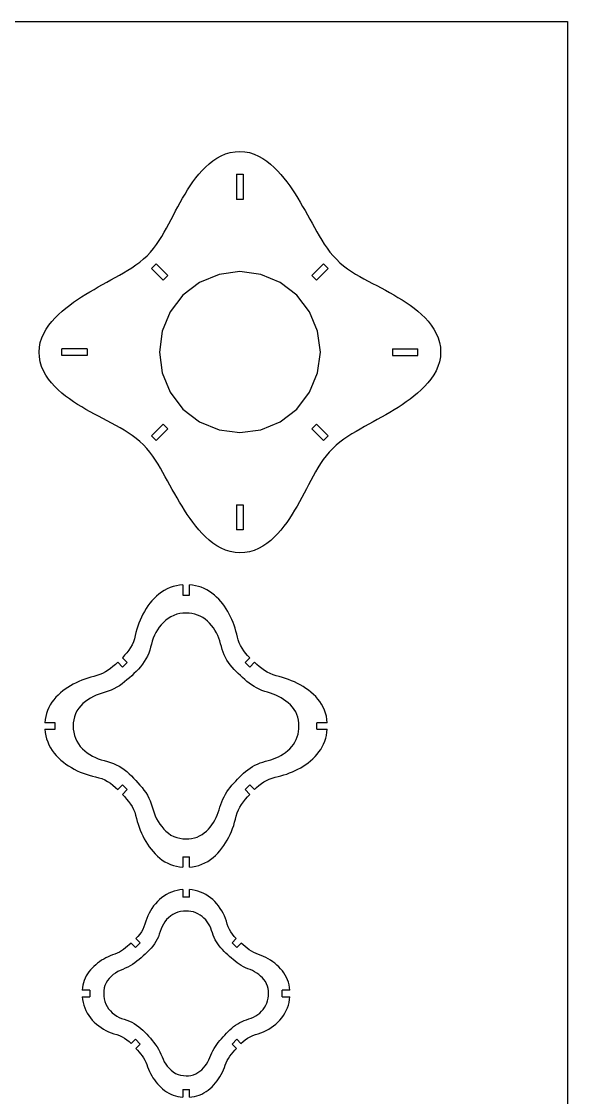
# Model space of a CAD drawing. Extents: x -203 to 90, y -279 to 286.
# Drawn here: x -56.8 to 89.8, y -2.6 to 286.4 of the extents above; entities that cross this region are included whole.
import ezdxf

# ---------------------------------------------------------------- set-up
doc = ezdxf.new("R2010")
doc.units = 0
doc.header["$MEASUREMENT"] = 0
doc.layers.get('0').update_dxf_attribs({"linetype": 'CONTINUOUS'})

msp = doc.modelspace()

# ---------------------------------------------------------------- linework, layer by layer
for p, q in [((-203.35, 286.41), (89.8, 286.41)), ((89.8, 286.41), (89.8, -279.44)), ((-0.74, 251.23), (0.55, 251.45)), ((0.55, 251.45), (1.85, 251.52)), ((1.85, 251.52), (3.14, 251.44)), ((3.14, 251.44), (4.42, 251.2)), ((-6.43, 248.2), (-5.41, 249.01)), ((-5.41, 249.01), (-4.33, 249.73)), ((-4.33, 249.73), (-3.18, 250.35)), ((-3.18, 250.35), (-1.98, 250.86)), ((-1.98, 250.86), (-0.74, 251.23)), ((4.42, 251.2), (5.66, 250.81)), ((5.66, 250.81), (6.85, 250.29)), ((6.85, 250.29), (7.99, 249.65)), ((7.99, 249.65), (9.06, 248.92)), ((9.06, 248.92), (10.08, 248.11)), ((-9.15, 245.41), (-8.29, 246.39)), ((-8.29, 246.39), (-7.39, 247.32)), ((-7.39, 247.32), (-6.43, 248.2)), ((10.08, 248.11), (11.05, 247.24)), ((11.05, 247.24), (11.96, 246.32)), ((11.96, 246.32), (12.84, 245.35)), ((-11.48, 242.28), (-10.74, 243.35)), ((-10.74, 243.35), (-9.96, 244.4)), ((-9.96, 244.4), (-9.15, 245.41)), ((0.95, 245.39), (0.95, 238.59)), ((0.95, 245.39), (2.74, 245.39)), ((2.74, 245.39), (2.74, 238.59)), ((12.84, 245.35), (13.67, 244.35)), ((13.67, 244.35), (14.46, 243.32)), ((14.46, 243.32), (15.23, 242.27)), ((-13.52, 238.95), (-12.86, 240.08)), ((-12.86, 240.08), (-12.18, 241.19)), ((-12.18, 241.19), (-11.48, 242.28)), ((15.23, 242.27), (15.97, 241.19)), ((15.97, 241.19), (16.68, 240.11)), ((16.68, 240.11), (17.37, 239)), ((-14.79, 236.68), (-14.16, 237.82)), ((-14.16, 237.82), (-13.52, 238.95)), ((2.74, 238.59), (0.95, 238.59)), ((17.37, 239), (18.04, 237.89)), ((18.04, 237.89), (18.7, 236.77)), ((-16.61, 233.23), (-16.01, 234.38)), ((-16.01, 234.38), (-15.4, 235.53)), ((-15.4, 235.53), (-14.79, 236.68)), ((18.7, 236.77), (19.34, 235.64)), ((19.34, 235.64), (19.98, 234.5)), ((19.98, 234.5), (20.61, 233.36)), ((-17.83, 230.93), (-17.22, 232.08)), ((-17.22, 232.08), (-16.61, 233.23)), ((20.61, 233.36), (21.23, 232.22)), ((21.23, 232.22), (21.86, 231.08)), ((-19.82, 227.57), (-19.12, 228.67)), ((-19.12, 228.67), (-18.47, 229.79)), ((-18.47, 229.79), (-17.83, 230.93)), ((21.86, 231.08), (22.5, 229.95)), ((22.5, 229.95), (23.15, 228.82)), ((23.15, 228.82), (23.82, 227.71)), ((-22.17, 224.46), (-21.33, 225.46)), ((-21.33, 225.46), (-20.55, 226.5)), ((-20.55, 226.5), (-19.82, 227.57)), ((23.82, 227.71), (24.52, 226.61)), ((24.52, 226.61), (25.25, 225.53)), ((25.25, 225.53), (26.03, 224.49)), ((-25.03, 221.81), (-24.02, 222.64)), ((-24.02, 222.64), (-23.07, 223.52)), ((-23.07, 223.52), (-22.17, 224.46)), ((26.03, 224.49), (26.86, 223.49)), ((26.86, 223.49), (27.75, 222.54)), ((27.75, 222.54), (28.69, 221.64)), ((-28.24, 219.6), (-27.14, 220.3)), ((-27.14, 220.3), (-26.07, 221.03)), ((-26.07, 221.03), (-25.03, 221.81)), ((-20.63, 221.35), (-21.89, 220.1)), ((-21.89, 220.1), (-18.77, 216.97)), ((-17.51, 218.23), (-20.63, 221.35)), ((21.2, 218.23), (24.32, 221.35)), ((25.58, 220.1), (22.46, 216.97)), ((24.32, 221.35), (25.58, 220.1)), ((28.69, 221.64), (29.68, 220.8)), ((29.68, 220.8), (30.72, 220.02)), ((30.72, 220.02), (31.8, 219.28)), ((-33.9, 216.38), (-32.76, 217.01)), ((-32.76, 217.01), (-31.62, 217.64)), ((-31.62, 217.64), (-30.48, 218.27)), ((-30.48, 218.27), (-29.36, 218.93)), ((-29.36, 218.93), (-28.24, 219.6)), ((-18.77, 216.97), (-17.51, 218.23)), ((-3.75, 218.49), (-8.96, 216.33)), ((1.85, 219.23), (-3.75, 218.49)), ((7.44, 218.49), (1.85, 219.23)), ((12.65, 216.33), (7.44, 218.49)), ((22.46, 216.97), (21.2, 218.23)), ((31.8, 219.28), (32.9, 218.59)), ((32.9, 218.59), (34.02, 217.93)), ((34.02, 217.93), (35.16, 217.3)), ((35.16, 217.3), (36.3, 216.68)), ((-38.42, 213.82), (-37.3, 214.47)), ((-37.3, 214.47), (-36.17, 215.12)), ((-36.17, 215.12), (-35.04, 215.75)), ((-35.04, 215.75), (-33.9, 216.38)), ((-8.96, 216.33), (-13.43, 212.9)), ((17.12, 212.9), (12.65, 216.33)), ((36.3, 216.68), (37.45, 216.08)), ((37.45, 216.08), (38.61, 215.47)), ((38.61, 215.47), (39.76, 214.87)), ((39.76, 214.87), (40.9, 214.25)), ((40.9, 214.25), (42.05, 213.63)), ((-43.85, 210.24), (-42.8, 211)), ((-42.8, 211), (-41.73, 211.74)), ((-41.73, 211.74), (-40.64, 212.45)), ((-40.64, 212.45), (-39.54, 213.14)), ((-39.54, 213.14), (-38.42, 213.82)), ((-13.43, 212.9), (-16.87, 208.42)), ((20.56, 208.42), (17.12, 212.9)), ((42.05, 213.63), (43.18, 212.99)), ((43.18, 212.99), (44.3, 212.33)), ((44.3, 212.33), (45.41, 211.65)), ((45.41, 211.65), (46.5, 210.94)), ((-46.85, 207.74), (-45.88, 208.61)), ((-45.88, 208.61), (-44.88, 209.44)), ((-44.88, 209.44), (-43.85, 210.24)), ((-16.87, 208.42), (-19.03, 203.21)), ((22.72, 203.21), (20.56, 208.42)), ((46.5, 210.94), (47.57, 210.2)), ((47.57, 210.2), (48.62, 209.43)), ((48.62, 209.43), (49.64, 208.62)), ((49.64, 208.62), (50.62, 207.76)), ((-49.46, 204.84), (-48.65, 205.86)), ((-48.65, 205.86), (-47.77, 206.82)), ((-47.77, 206.82), (-46.85, 207.74)), ((50.62, 207.76), (51.55, 206.85)), ((51.55, 206.85), (52.43, 205.89)), ((52.43, 205.89), (53.23, 204.87)), ((-51.35, 201.44), (-50.82, 202.63)), ((-50.82, 202.63), (-50.19, 203.76)), ((-50.19, 203.76), (-49.46, 204.84)), ((-19.03, 203.21), (-19.76, 197.62)), ((23.45, 197.62), (22.72, 203.21)), ((53.23, 204.87), (53.96, 203.79)), ((53.96, 203.79), (54.58, 202.65)), ((54.58, 202.65), (55.08, 201.45)), ((-51.98, 198.92), (-51.74, 200.2)), ((-51.74, 200.2), (-51.35, 201.44)), ((55.08, 201.45), (55.45, 200.2)), ((55.45, 200.2), (55.67, 198.92)), ((-52.06, 197.62), (-51.98, 198.92)), ((-51.98, 196.32), (-52.06, 197.62)), ((-39.13, 198.51), (-45.93, 198.51)), ((-45.93, 196.73), (-45.93, 198.51)), ((-39.13, 196.73), (-45.93, 196.73)), ((-39.13, 198.51), (-39.13, 196.73)), ((-19.76, 197.62), (-19.03, 192.03)), ((22.72, 192.03), (23.45, 197.62)), ((42.82, 198.51), (49.62, 198.51)), ((42.82, 198.51), (42.82, 196.73)), ((42.82, 196.73), (49.62, 196.73)), ((49.62, 196.73), (49.62, 198.51)), ((55.67, 198.92), (55.75, 197.62)), ((55.75, 197.62), (55.67, 196.32)), ((-51.76, 195.04), (-51.98, 196.32)), ((-51.39, 193.79), (-51.76, 195.04)), ((-50.89, 192.59), (-51.39, 193.79)), ((55.04, 193.8), (54.52, 192.61)), ((55.43, 195.04), (55.04, 193.8)), ((55.67, 196.32), (55.43, 195.04)), ((-50.27, 191.45), (-50.89, 192.59)), ((-49.54, 190.37), (-50.27, 191.45)), ((-19.03, 192.03), (-16.87, 186.82)), ((20.56, 186.82), (22.72, 192.03)), ((53.88, 191.48), (53.15, 190.4)), ((54.52, 192.61), (53.88, 191.48)), ((-48.74, 189.35), (-49.54, 190.37)), ((-47.86, 188.39), (-48.74, 189.35)), ((-46.93, 187.48), (-47.86, 188.39)), ((51.46, 188.42), (50.54, 187.5)), ((52.34, 189.38), (51.46, 188.42)), ((53.15, 190.4), (52.34, 189.38)), ((-45.95, 186.62), (-46.93, 187.48)), ((-44.93, 185.81), (-45.95, 186.62)), ((-43.88, 185.04), (-44.93, 185.81)), ((-42.81, 184.3), (-43.88, 185.04)), ((-16.87, 186.82), (-13.43, 182.34)), ((17.12, 182.34), (20.56, 186.82)), ((47.54, 185), (46.49, 184.24)), ((48.57, 185.8), (47.54, 185)), ((49.57, 186.63), (48.57, 185.8)), ((50.54, 187.5), (49.57, 186.63)), ((-41.72, 183.59), (-42.81, 184.3)), ((-40.61, 182.91), (-41.72, 183.59)), ((-39.49, 182.25), (-40.61, 182.91)), ((-38.36, 181.61), (-39.49, 182.25)), ((-13.43, 182.34), (-8.96, 178.91)), ((12.65, 178.91), (17.12, 182.34)), ((43.23, 182.1), (42.11, 181.43)), ((44.33, 182.79), (43.23, 182.1)), ((45.42, 183.5), (44.33, 182.79)), ((46.49, 184.24), (45.42, 183.5)), ((-37.21, 180.99), (-38.36, 181.61)), ((-36.07, 180.38), (-37.21, 180.99)), ((-34.92, 179.77), (-36.07, 180.38)), ((-33.76, 179.17), (-34.92, 179.77)), ((-32.61, 178.56), (-33.76, 179.17)), ((38.73, 179.49), (37.59, 178.86)), ((39.86, 180.12), (38.73, 179.49)), ((40.99, 180.77), (39.86, 180.12)), ((42.11, 181.43), (40.99, 180.77)), ((-31.47, 177.94), (-32.61, 178.56)), ((-30.33, 177.31), (-31.47, 177.94)), ((-29.21, 176.65), (-30.33, 177.31)), ((-28.11, 175.96), (-29.21, 176.65)), ((-21.89, 175.15), (-18.77, 178.27)), ((-17.51, 177.01), (-20.63, 173.89)), ((-18.77, 178.27), (-17.51, 177.01)), ((-8.96, 178.91), (-3.75, 176.75)), ((-3.75, 176.75), (1.85, 176.01)), ((1.85, 176.01), (7.44, 176.75)), ((7.44, 176.75), (12.65, 178.91)), ((21.2, 177.01), (22.46, 178.27)), ((24.32, 173.89), (21.2, 177.01)), ((22.46, 178.27), (25.58, 175.15)), ((33.05, 176.32), (31.93, 175.64)), ((34.17, 176.97), (33.05, 176.32)), ((35.31, 177.6), (34.17, 176.97)), ((36.45, 178.23), (35.31, 177.6)), ((37.59, 178.86), (36.45, 178.23)), ((-27.03, 175.22), (-28.11, 175.96)), ((-25.99, 174.44), (-27.03, 175.22)), ((-25, 173.6), (-25.99, 174.44)), ((-24.06, 172.71), (-25, 173.6)), ((-20.63, 173.89), (-21.89, 175.15)), ((25.58, 175.15), (24.32, 173.89)), ((28.72, 173.43), (27.71, 172.61)), ((29.76, 174.21), (28.72, 173.43)), ((30.83, 174.95), (29.76, 174.21)), ((31.93, 175.64), (30.83, 174.95)), ((-23.17, 171.75), (-24.06, 172.71)), ((-22.34, 170.75), (-23.17, 171.75)), ((-21.56, 169.71), (-22.34, 170.75)), ((25.86, 170.78), (25.02, 169.78)), ((26.76, 171.72), (25.86, 170.78)), ((27.71, 172.61), (26.76, 171.72)), ((-20.83, 168.63), (-21.56, 169.71)), ((-20.13, 167.53), (-20.83, 168.63)), ((23.51, 167.67), (22.82, 166.57)), ((24.24, 168.74), (23.51, 167.67)), ((25.02, 169.78), (24.24, 168.74)), ((-19.46, 166.42), (-20.13, 167.53)), ((-18.81, 165.29), (-19.46, 166.42)), ((-18.17, 164.16), (-18.81, 165.29)), ((22.16, 165.45), (21.52, 164.31)), ((22.82, 166.57), (22.16, 165.45)), ((-17.54, 163.02), (-18.17, 164.16)), ((-16.92, 161.88), (-17.54, 163.02)), ((-16.29, 160.74), (-16.92, 161.88)), ((20.3, 162.01), (19.7, 160.86)), ((20.91, 163.16), (20.3, 162.01)), ((21.52, 164.31), (20.91, 163.16)), ((-15.65, 159.6), (-16.29, 160.74)), ((-15.01, 158.47), (-15.65, 159.6)), ((19.09, 159.71), (18.48, 158.56)), ((19.7, 160.86), (19.09, 159.71)), ((-14.35, 157.35), (-15.01, 158.47)), ((-13.68, 156.24), (-14.35, 157.35)), ((-12.99, 155.14), (-13.68, 156.24)), ((0.95, 156.65), (2.74, 156.65)), ((0.95, 156.65), (0.95, 149.85)), ((2.74, 156.65), (2.74, 149.85)), ((17.21, 156.29), (16.55, 155.16)), ((17.85, 157.42), (17.21, 156.29)), ((18.48, 158.56), (17.85, 157.42)), ((-12.27, 154.05), (-12.99, 155.14)), ((-11.54, 152.97), (-12.27, 154.05)), ((15.87, 154.06), (15.17, 152.96)), ((16.55, 155.16), (15.87, 154.06)), ((-10.77, 151.92), (-11.54, 152.97)), ((-9.98, 150.89), (-10.77, 151.92)), ((-9.15, 149.89), (-9.98, 150.89)), ((13.65, 150.85), (12.84, 149.83)), ((14.43, 151.89), (13.65, 150.85)), ((15.17, 152.96), (14.43, 151.89)), ((-8.27, 148.92), (-9.15, 149.89)), ((-7.36, 148), (-8.27, 148.92)), ((-6.39, 147.13), (-7.36, 148)), ((2.74, 149.85), (0.95, 149.85)), ((11.08, 147.92), (10.12, 147.04)), ((11.98, 148.85), (11.08, 147.92)), ((12.84, 149.83), (11.98, 148.85)), ((-5.37, 146.32), (-6.39, 147.13)), ((-4.3, 145.59), (-5.37, 146.32)), ((-3.16, 144.95), (-4.3, 145.59)), ((-1.97, 144.43), (-3.16, 144.95)), ((6.87, 144.89), (5.67, 144.38)), ((8.02, 145.51), (6.87, 144.89)), ((9.1, 146.23), (8.02, 145.51)), ((10.12, 147.04), (9.1, 146.23)), ((-0.73, 144.04), (-1.97, 144.43)), ((0.55, 143.8), (-0.73, 144.04)), ((1.85, 143.72), (0.55, 143.8)), ((3.14, 143.79), (1.85, 143.72)), ((4.43, 144.02), (3.14, 143.79)), ((5.67, 144.38), (4.43, 144.02)), ((-19.18, 133.15), (-19.88, 132.63)), ((-18.45, 133.62), (-19.18, 133.15)), ((-17.68, 134.03), (-18.45, 133.62)), ((-16.88, 134.37), (-17.68, 134.03)), ((-16.05, 134.66), (-16.88, 134.37)), ((-15.21, 134.87), (-16.05, 134.66)), ((-14.35, 135.02), (-15.21, 134.87)), ((-13.48, 135.1), (-14.35, 135.02)), ((-13.48, 135.1), (-13.48, 132.32)), ((-11.7, 132.32), (-11.7, 135.1)), ((-10.89, 135.02), (-11.7, 135.1)), ((-10.08, 134.89), (-10.89, 135.02)), ((-9.29, 134.7), (-10.08, 134.89)), ((-8.51, 134.45), (-9.29, 134.7)), ((-7.75, 134.14), (-8.51, 134.45)), ((-7.02, 133.77), (-7.75, 134.14)), ((-6.31, 133.35), (-7.02, 133.77)), ((-5.64, 132.89), (-6.31, 133.35)), ((-22.33, 130.16), (-22.85, 129.46)), ((-21.77, 130.83), (-22.33, 130.16)), ((-21.18, 131.47), (-21.77, 130.83)), ((-20.55, 132.07), (-21.18, 131.47)), ((-19.88, 132.63), (-20.55, 132.07)), ((-13.48, 132.32), (-11.7, 132.32)), ((-5, 132.38), (-5.64, 132.89)), ((-4.39, 131.84), (-5, 132.38)), ((-3.81, 131.26), (-4.39, 131.84)), ((-3.26, 130.65), (-3.81, 131.26)), ((-2.75, 130.02), (-3.26, 130.65)), ((-24.21, 127.23), (-24.59, 126.45)), ((-23.79, 127.99), (-24.21, 127.23)), ((-23.34, 128.74), (-23.79, 127.99)), ((-22.85, 129.46), (-23.34, 128.74)), ((-15.1, 127.2), (-15.9, 126.92)), ((-14.28, 127.39), (-15.1, 127.2)), ((-13.44, 127.5), (-14.28, 127.39)), ((-12.59, 127.52), (-13.44, 127.5)), ((-11.81, 127.5), (-12.59, 127.52)), ((-11.02, 127.41), (-11.81, 127.5)), ((-10.25, 127.25), (-11.02, 127.41)), ((-9.5, 127), (-10.25, 127.25)), ((-2.26, 129.35), (-2.75, 130.02)), ((-1.81, 128.67), (-2.26, 129.35)), ((-1.39, 127.97), (-1.81, 128.67)), ((-0.99, 127.25), (-1.39, 127.97)), ((-0.63, 126.52), (-0.99, 127.25)), ((-25.28, 124.85), (-25.57, 124.03)), ((-24.95, 125.66), (-25.28, 124.85)), ((-24.59, 126.45), (-24.95, 125.66)), ((-19.27, 124.42), (-19.8, 123.76)), ((-18.7, 125.04), (-19.27, 124.42)), ((-18.07, 125.61), (-18.7, 125.04)), ((-17.39, 126.12), (-18.07, 125.61)), ((-16.67, 126.56), (-17.39, 126.12)), ((-15.9, 126.92), (-16.67, 126.56)), ((-8.78, 126.69), (-9.5, 127)), ((-8.09, 126.31), (-8.78, 126.69)), ((-7.44, 125.86), (-8.09, 126.31)), ((-6.83, 125.36), (-7.44, 125.86)), ((-6.27, 124.81), (-6.83, 125.36)), ((-5.74, 124.22), (-6.27, 124.81)), ((-0.29, 125.78), (-0.63, 126.52)), ((0.02, 125.02), (-0.29, 125.78)), ((0.31, 124.25), (0.02, 125.02)), ((-26.27, 121.51), (-26.48, 120.66)), ((-26.06, 122.36), (-26.27, 121.51)), ((-25.83, 123.2), (-26.06, 122.36)), ((-25.57, 124.03), (-25.83, 123.2)), ((-21.07, 121.56), (-21.39, 120.78)), ((-20.69, 122.32), (-21.07, 121.56)), ((-20.27, 123.05), (-20.69, 122.32)), ((-19.8, 123.76), (-20.27, 123.05)), ((-5.27, 123.59), (-5.74, 124.22)), ((-4.84, 122.93), (-5.27, 123.59)), ((-4.45, 122.24), (-4.84, 122.93)), ((-4.11, 121.53), (-4.45, 122.24)), ((-3.8, 120.81), (-4.11, 121.53)), ((0.56, 123.48), (0.31, 124.25)), ((0.79, 122.69), (0.56, 123.48)), ((0.99, 121.9), (0.79, 122.69)), ((1.18, 121.1), (0.99, 121.9)), ((-27.08, 119.03), (-27.5, 118.27)), ((-26.74, 119.83), (-27.08, 119.03)), ((-26.48, 120.66), (-26.74, 119.83)), ((-21.9, 119.17), (-22.12, 118.35)), ((-21.67, 119.98), (-21.9, 119.17)), ((-21.39, 120.78), (-21.67, 119.98)), ((-3.54, 120.06), (-3.8, 120.81)), ((-3.32, 119.31), (-3.54, 120.06)), ((-3.12, 118.54), (-3.32, 119.31)), ((-2.91, 117.79), (-3.12, 118.54)), ((1.39, 120.31), (1.18, 121.1)), ((1.67, 119.54), (1.39, 120.31)), ((2.01, 118.8), (1.67, 119.54)), ((2.42, 118.09), (2.01, 118.8)), ((-29.09, 116.2), (-29.68, 115.56)), ((-28.52, 116.85), (-29.09, 116.2)), ((-27.98, 117.54), (-28.52, 116.85)), ((-27.5, 118.27), (-27.98, 117.54)), ((-22.98, 115.96), (-23.38, 115.21)), ((-22.64, 116.74), (-22.98, 115.96)), ((-22.36, 117.54), (-22.64, 116.74)), ((-22.12, 118.35), (-22.36, 117.54)), ((-2.66, 117.04), (-2.91, 117.79)), ((-2.36, 116.31), (-2.66, 117.04)), ((-2.02, 115.6), (-2.36, 116.31)), ((-1.63, 114.91), (-2.02, 115.6)), ((2.89, 117.42), (2.42, 118.09)), ((3.4, 116.77), (2.89, 117.42)), ((3.93, 116.16), (3.4, 116.77)), ((4.5, 115.56), (3.93, 116.16)), ((-32.22, 113.2), (-32.87, 112.67)), ((-31.58, 113.75), (-32.22, 113.2)), ((-30.96, 114.32), (-31.58, 113.75)), ((-30.96, 114.32), (-29.68, 113.04)), ((-28.42, 114.3), (-29.68, 115.56)), ((-29.68, 113.04), (-28.42, 114.3)), ((-24.84, 113.14), (-25.4, 112.51)), ((-24.32, 113.8), (-24.84, 113.14)), ((-23.83, 114.49), (-24.32, 113.8)), ((-23.38, 115.21), (-23.83, 114.49)), ((-1.2, 114.25), (-1.63, 114.91)), ((-0.73, 113.62), (-1.2, 114.25)), ((-0.23, 113.01), (-0.73, 113.62)), ((0.29, 112.42), (-0.23, 113.01)), ((4.5, 115.56), (3.23, 114.3)), ((4.49, 113.04), (3.23, 114.3)), ((4.49, 113.04), (5.77, 114.32)), ((6.41, 113.73), (5.77, 114.32)), ((7.07, 113.17), (6.41, 113.73)), ((7.75, 112.62), (7.07, 113.17)), ((-39.81, 109.81), (-40.59, 109.51)), ((-39.01, 110.08), (-39.81, 109.81)), ((-38.2, 110.32), (-39.01, 110.08)), ((-37.39, 110.54), (-38.2, 110.32)), ((-36.58, 110.75), (-37.39, 110.54)), ((-35.78, 111.01), (-36.58, 110.75)), ((-35, 111.33), (-35.78, 111.01)), ((-34.26, 111.73), (-35, 111.33)), ((-33.55, 112.18), (-34.26, 111.73)), ((-32.87, 112.67), (-33.55, 112.18)), ((-27.83, 110.14), (-28.46, 109.58)), ((-27.2, 110.71), (-27.83, 110.14)), ((-26.59, 111.29), (-27.2, 110.71)), ((-25.98, 111.89), (-26.59, 111.29)), ((-25.4, 112.51), (-25.98, 111.89)), ((0.84, 111.85), (0.29, 112.42)), ((1.4, 111.29), (0.84, 111.85)), ((1.97, 110.75), (1.4, 111.29)), ((2.55, 110.22), (1.97, 110.75)), ((3.14, 109.7), (2.55, 110.22)), ((8.45, 112.12), (7.75, 112.62)), ((9.19, 111.66), (8.45, 112.12)), ((9.96, 111.27), (9.19, 111.66)), ((10.77, 110.95), (9.96, 111.27)), ((11.6, 110.7), (10.77, 110.95)), ((12.44, 110.47), (11.6, 110.7)), ((13.28, 110.25), (12.44, 110.47)), ((14.11, 109.99), (13.28, 110.25)), ((14.92, 109.7), (14.11, 109.99)), ((-45.02, 107.12), (-45.7, 106.62)), ((-44.32, 107.59), (-45.02, 107.12)), ((-43.61, 108.03), (-44.32, 107.59)), ((-42.87, 108.44), (-43.61, 108.03)), ((-42.13, 108.83), (-42.87, 108.44)), ((-41.37, 109.18), (-42.13, 108.83)), ((-40.59, 109.51), (-41.37, 109.18)), ((-31.95, 107.2), (-32.72, 106.86)), ((-31.2, 107.6), (-31.95, 107.2)), ((-30.48, 108.04), (-31.2, 107.6)), ((-29.79, 108.53), (-30.48, 108.04)), ((-29.12, 109.04), (-29.79, 108.53)), ((-28.46, 109.58), (-29.12, 109.04)), ((3.75, 109.19), (3.14, 109.7)), ((4.36, 108.7), (3.75, 109.19)), ((5, 108.24), (4.36, 108.7)), ((5.66, 107.81), (5, 108.24)), ((6.35, 107.42), (5.66, 107.81)), ((7.05, 107.07), (6.35, 107.42)), ((7.78, 106.76), (7.05, 107.07)), ((15.73, 109.38), (14.92, 109.7)), ((16.52, 109.03), (15.73, 109.38)), ((17.3, 108.64), (16.52, 109.03)), ((18.07, 108.23), (17.3, 108.64)), ((18.81, 107.79), (18.07, 108.23)), ((19.54, 107.32), (18.81, 107.79)), ((20.25, 106.82), (19.54, 107.32)), ((-48.1, 104.27), (-48.6, 103.6)), ((-47.55, 104.91), (-48.1, 104.27)), ((-46.96, 105.52), (-47.55, 104.91)), ((-46.34, 106.08), (-46.96, 105.52)), ((-45.7, 106.62), (-46.34, 106.08)), ((-38.94, 104.26), (-39.63, 103.76)), ((-38.23, 104.71), (-38.94, 104.26)), ((-37.49, 105.12), (-38.23, 104.71)), ((-36.72, 105.49), (-37.49, 105.12)), ((-35.94, 105.8), (-36.72, 105.49)), ((-35.14, 106.07), (-35.94, 105.8)), ((-34.33, 106.31), (-35.14, 106.07)), ((-33.52, 106.57), (-34.33, 106.31)), ((-32.72, 106.86), (-33.52, 106.57)), ((8.52, 106.5), (7.78, 106.76)), ((9.28, 106.27), (8.52, 106.5)), ((10.03, 106.05), (9.28, 106.27)), ((10.78, 105.79), (10.03, 106.05)), ((11.51, 105.5), (10.78, 105.79)), ((12.22, 105.16), (11.51, 105.5)), ((12.92, 104.78), (12.22, 105.16)), ((13.59, 104.37), (12.92, 104.78)), ((14.23, 103.92), (13.59, 104.37)), ((20.93, 106.28), (20.25, 106.82)), ((21.58, 105.7), (20.93, 106.28)), ((22.2, 105.09), (21.58, 105.7)), ((22.77, 104.44), (22.2, 105.09)), ((23.3, 103.76), (22.77, 104.44)), ((-49.78, 101.38), (-50.06, 100.58)), ((-49.45, 102.15), (-49.78, 101.38)), ((-49.05, 102.89), (-49.45, 102.15)), ((-48.6, 103.6), (-49.05, 102.89)), ((-41.89, 101.26), (-42.27, 100.51)), ((-41.42, 101.96), (-41.89, 101.26)), ((-40.88, 102.61), (-41.42, 101.96)), ((-40.28, 103.21), (-40.88, 102.61)), ((-39.63, 103.76), (-40.28, 103.21)), ((14.85, 103.43), (14.23, 103.92)), ((15.42, 102.89), (14.85, 103.43)), ((15.96, 102.31), (15.42, 102.89)), ((16.43, 101.68), (15.96, 102.31)), ((16.84, 101), (16.43, 101.68)), ((23.78, 103.03), (23.3, 103.76)), ((24.2, 102.27), (23.78, 103.03)), ((24.56, 101.48), (24.2, 102.27)), ((24.84, 100.66), (24.56, 101.48)), ((-50.4, 98.94), (-50.48, 98.1)), ((-50.26, 99.77), (-50.4, 98.94)), ((-50.06, 100.58), (-50.26, 99.77)), ((-42.77, 98.89), (-42.88, 98.05)), ((-42.57, 99.71), (-42.77, 98.89)), ((-42.27, 100.51), (-42.57, 99.71)), ((17.18, 100.29), (16.84, 101)), ((17.43, 99.55), (17.18, 100.29)), ((17.6, 98.78), (17.43, 99.55)), ((17.7, 97.99), (17.6, 98.78)), ((25.06, 99.82), (24.84, 100.66)), ((25.21, 98.97), (25.06, 99.82)), ((25.29, 98.1), (25.21, 98.97)), ((-47.7, 98.1), (-50.48, 98.1)), ((-50.48, 96.32), (-47.7, 96.32)), ((-50.48, 96.32), (-50.4, 95.45)), ((-50.4, 95.45), (-50.25, 94.6)), ((-47.7, 96.32), (-47.7, 98.1)), ((-42.88, 98.05), (-42.91, 97.21)), ((-42.91, 97.21), (-42.88, 96.36)), ((-42.88, 96.36), (-42.77, 95.52)), ((-42.77, 95.52), (-42.58, 94.7)), ((17.47, 94.98), (17.62, 95.71)), ((17.62, 95.71), (17.7, 96.46)), ((17.72, 97.21), (17.7, 97.99)), ((17.7, 96.46), (17.72, 97.21)), ((25.29, 98.1), (22.51, 98.1)), ((22.51, 96.32), (22.51, 98.1)), ((22.51, 96.32), (25.29, 96.32)), ((25.09, 94.7), (25.22, 95.51)), ((25.22, 95.51), (25.29, 96.32)), ((-50.25, 94.6), (-50.04, 93.75)), ((-50.04, 93.75), (-49.75, 92.93)), ((-49.75, 92.93), (-49.41, 92.13)), ((-42.58, 94.7), (-42.3, 93.9)), ((-42.3, 93.9), (-41.94, 93.13)), ((-41.94, 93.13), (-41.5, 92.41)), ((16.22, 92.27), (16.62, 92.9)), ((16.62, 92.9), (16.97, 93.57)), ((16.97, 93.57), (17.25, 94.26)), ((17.25, 94.26), (17.47, 94.98)), ((24.33, 92.37), (24.64, 93.12)), ((24.64, 93.12), (24.89, 93.9)), ((24.89, 93.9), (25.09, 94.7)), ((-49.41, 92.13), (-49, 91.36)), ((-49, 91.36), (-48.53, 90.62)), ((-48.53, 90.62), (-48.02, 89.92)), ((-48.02, 89.92), (-47.45, 89.26)), ((-41.5, 92.41), (-40.99, 91.73)), ((-40.99, 91.73), (-40.42, 91.1)), ((-40.42, 91.1), (-39.8, 90.53)), ((-39.8, 90.53), (-39.14, 90)), ((-39.14, 90), (-38.44, 89.53)), ((12.88, 89.31), (13.52, 89.7)), ((13.52, 89.7), (14.13, 90.13)), ((14.13, 90.13), (14.71, 90.61)), ((14.71, 90.61), (15.26, 91.12)), ((15.26, 91.12), (15.76, 91.68)), ((15.76, 91.68), (16.22, 92.27)), ((22.03, 89), (22.58, 89.61)), ((22.58, 89.61), (23.08, 90.26)), ((23.08, 90.26), (23.55, 90.93)), ((23.55, 90.93), (23.97, 91.64)), ((23.97, 91.64), (24.33, 92.37)), ((-47.45, 89.26), (-46.85, 88.63)), ((-46.85, 88.63), (-46.21, 88.03)), ((-46.21, 88.03), (-45.54, 87.48)), ((-45.54, 87.48), (-44.84, 86.96)), ((-44.84, 86.96), (-44.12, 86.47)), ((-38.44, 89.53), (-37.7, 89.11)), ((-37.7, 89.11), (-36.94, 88.73)), ((-36.94, 88.73), (-36.16, 88.41)), ((-36.16, 88.41), (-35.36, 88.13)), ((-35.36, 88.13), (-34.55, 87.9)), ((-34.55, 87.9), (-33.73, 87.68)), ((-33.73, 87.68), (-32.92, 87.44)), ((-32.92, 87.44), (-32.12, 87.16)), ((-32.12, 87.16), (-31.35, 86.82)), ((-31.35, 86.82), (-30.6, 86.42)), ((5.89, 86.68), (6.56, 87)), ((6.56, 87), (7.26, 87.28)), ((7.26, 87.28), (7.97, 87.52)), ((7.97, 87.52), (8.69, 87.72)), ((8.69, 87.72), (9.42, 87.91)), ((9.42, 87.91), (10.14, 88.12)), ((10.14, 88.12), (10.85, 88.36)), ((10.85, 88.36), (11.54, 88.64)), ((11.54, 88.64), (12.22, 88.96)), ((12.22, 88.96), (12.88, 89.31)), ((18.87, 86.43), (19.55, 86.88)), ((19.55, 86.88), (20.21, 87.36)), ((20.21, 87.36), (20.85, 87.88)), ((20.85, 87.88), (21.45, 88.43)), ((21.45, 88.43), (22.03, 89)), ((-44.12, 86.47), (-43.38, 86.02)), ((-43.38, 86.02), (-42.61, 85.6)), ((-42.61, 85.6), (-41.83, 85.21)), ((-41.83, 85.21), (-41.04, 84.85)), ((-41.04, 84.85), (-40.23, 84.53)), ((-40.23, 84.53), (-39.41, 84.23)), ((-39.41, 84.23), (-38.58, 83.97)), ((-38.58, 83.97), (-37.74, 83.74)), ((-30.6, 86.42), (-29.88, 85.98)), ((-29.88, 85.98), (-29.19, 85.49)), ((-29.19, 85.49), (-28.53, 84.96)), ((-28.53, 84.96), (-27.89, 84.4)), ((-27.89, 84.4), (-27.28, 83.82)), ((-27.28, 83.82), (-26.68, 83.22)), ((1.75, 83.49), (2.29, 84.01)), ((2.29, 84.01), (2.84, 84.52)), ((2.84, 84.52), (3.4, 85.01)), ((3.4, 85.01), (3.99, 85.48)), ((3.99, 85.48), (4.6, 85.91)), ((4.6, 85.91), (5.23, 86.32)), ((5.23, 86.32), (5.89, 86.68)), ((12.09, 83.63), (12.88, 83.83)), ((12.88, 83.83), (13.67, 84.06)), ((13.67, 84.06), (14.45, 84.31)), ((14.45, 84.31), (15.21, 84.6)), ((15.21, 84.6), (15.97, 84.91)), ((15.97, 84.91), (16.72, 85.25)), ((16.72, 85.25), (17.45, 85.61)), ((17.45, 85.61), (18.17, 86.01)), ((18.17, 86.01), (18.87, 86.43)), ((-37.74, 83.74), (-36.89, 83.54)), ((-36.89, 83.54), (-36.05, 83.33)), ((-36.05, 83.33), (-35.22, 83.07)), ((-35.22, 83.07), (-34.41, 82.73)), ((-34.41, 82.73), (-33.65, 82.31)), ((-33.65, 82.31), (-32.92, 81.82)), ((-32.92, 81.82), (-32.24, 81.29)), ((-32.24, 81.29), (-31.58, 80.72)), ((-29.68, 81.39), (-30.94, 80.12)), ((-29.68, 81.39), (-28.42, 80.13)), ((-26.68, 83.22), (-26.1, 82.6)), ((-26.1, 82.6), (-25.53, 81.98)), ((-25.53, 81.98), (-24.97, 81.34)), ((-24.97, 81.34), (-24.43, 80.69)), ((-0.75, 80.7), (-0.27, 81.28)), ((-0.27, 81.28), (0.22, 81.84)), ((0.22, 81.84), (0.72, 82.4)), ((0.72, 82.4), (1.23, 82.95)), ((1.23, 82.95), (1.75, 83.49)), ((3.23, 80.13), (4.49, 81.39)), ((5.75, 80.12), (4.49, 81.39)), ((6.35, 80.68), (6.97, 81.22)), ((6.97, 81.22), (7.61, 81.73)), ((7.61, 81.73), (8.28, 82.19)), ((8.28, 82.19), (8.99, 82.61)), ((8.99, 82.61), (9.73, 82.95)), ((9.73, 82.95), (10.5, 83.23)), ((10.5, 83.23), (11.29, 83.44)), ((11.29, 83.44), (12.09, 83.63)), ((-31.58, 80.72), (-30.94, 80.12)), ((-29.7, 78.85), (-28.42, 80.13)), ((-29.7, 78.85), (-29.13, 78.23)), ((-29.13, 78.23), (-28.58, 77.59)), ((-24.43, 80.69), (-23.91, 80.02)), ((-23.91, 80.02), (-23.43, 79.32)), ((-23.43, 79.32), (-22.99, 78.6)), ((-22.99, 78.6), (-22.59, 77.85)), ((-2.74, 77.54), (-2.41, 78.21)), ((-2.41, 78.21), (-2.05, 78.87)), ((-2.05, 78.87), (-1.64, 79.5)), ((-1.64, 79.5), (-1.21, 80.11)), ((-1.21, 80.11), (-0.75, 80.7)), ((3.23, 80.13), (4.51, 78.85)), ((3.36, 77.55), (3.93, 78.2)), ((3.93, 78.2), (4.51, 78.85)), ((5.75, 80.12), (6.35, 80.68)), ((-28.58, 77.59), (-28.06, 76.93)), ((-28.06, 76.93), (-27.56, 76.26)), ((-27.56, 76.26), (-27.11, 75.55)), ((-27.11, 75.55), (-26.72, 74.8)), ((-22.59, 77.85), (-22.25, 77.08)), ((-22.25, 77.08), (-21.95, 76.29)), ((-21.95, 76.29), (-21.7, 75.48)), ((-21.7, 75.48), (-21.46, 74.67)), ((-3.71, 74.71), (-3.5, 75.43)), ((-3.5, 75.43), (-3.28, 76.14)), ((-3.28, 76.14), (-3.03, 76.85)), ((-3.03, 76.85), (-2.74, 77.54)), ((1.46, 74.66), (1.85, 75.43)), ((1.85, 75.43), (2.31, 76.17)), ((2.31, 76.17), (2.82, 76.87)), ((2.82, 76.87), (3.36, 77.55)), ((-26.72, 74.8), (-26.39, 74.03)), ((-26.39, 74.03), (-26.14, 73.23)), ((-26.14, 73.23), (-25.92, 72.41)), ((-25.92, 72.41), (-25.7, 71.6)), ((-21.46, 74.67), (-21.19, 73.86)), ((-21.19, 73.86), (-20.87, 73.08)), ((-20.87, 73.08), (-20.51, 72.32)), ((-20.51, 72.32), (-20.1, 71.58)), ((-4.88, 71.95), (-4.53, 72.62)), ((-4.53, 72.62), (-4.22, 73.3)), ((-4.22, 73.3), (-3.95, 74)), ((-3.95, 74), (-3.71, 74.71)), ((0.67, 72.18), (0.89, 73.02)), ((0.89, 73.02), (1.14, 73.85)), ((1.14, 73.85), (1.46, 74.66)), ((-25.7, 71.6), (-25.46, 70.8)), ((-25.46, 70.8), (-25.19, 70)), ((-25.19, 70), (-24.89, 69.21)), ((-20.1, 71.58), (-19.64, 70.86)), ((-19.64, 70.86), (-19.14, 70.18)), ((-19.14, 70.18), (-18.6, 69.53)), ((-18.6, 69.53), (-18, 68.93)), ((-7.13, 68.98), (-6.61, 69.51)), ((-6.61, 69.51), (-6.12, 70.08)), ((-6.12, 70.08), (-5.67, 70.68)), ((-5.67, 70.68), (-5.26, 71.3)), ((-5.26, 71.3), (-4.88, 71.95)), ((-0.43, 68.89), (-0.11, 69.7)), ((-0.11, 69.7), (0.18, 70.51)), ((0.18, 70.51), (0.44, 71.34)), ((0.44, 71.34), (0.67, 72.18)), ((-24.89, 69.21), (-24.56, 68.44)), ((-24.56, 68.44), (-24.21, 67.68)), ((-24.21, 67.68), (-23.82, 66.93)), ((-23.82, 66.93), (-23.41, 66.2)), ((-18, 68.93), (-17.35, 68.39)), ((-17.35, 68.39), (-16.65, 67.92)), ((-16.65, 67.92), (-15.89, 67.53)), ((-15.89, 67.53), (-15.1, 67.24)), ((-15.1, 67.24), (-14.28, 67.04)), ((-14.28, 67.04), (-13.44, 66.92)), ((-13.44, 66.92), (-12.59, 66.9)), ((-12.59, 66.9), (-11.84, 66.92)), ((-11.84, 66.92), (-11.1, 67)), ((-11.1, 67), (-10.37, 67.16)), ((-10.37, 67.16), (-9.65, 67.39)), ((-9.65, 67.39), (-8.97, 67.69)), ((-8.97, 67.69), (-8.32, 68.06)), ((-8.32, 68.06), (-7.7, 68.49)), ((-7.7, 68.49), (-7.13, 68.98)), ((-2.01, 65.8), (-1.57, 66.55)), ((-1.57, 66.55), (-1.16, 67.32)), ((-1.16, 67.32), (-0.78, 68.1)), ((-0.78, 68.1), (-0.43, 68.89)), ((-23.41, 66.2), (-22.97, 65.48)), ((-22.97, 65.48), (-22.5, 64.79)), ((-22.5, 64.79), (-22, 64.11)), ((-22, 64.11), (-21.47, 63.46)), ((-4.1, 63.04), (-3.53, 63.69)), ((-3.53, 63.69), (-2.99, 64.37)), ((-2.99, 64.37), (-2.49, 65.08)), ((-2.49, 65.08), (-2.01, 65.8)), ((-21.47, 63.46), (-20.9, 62.84)), ((-20.9, 62.84), (-20.29, 62.26)), ((-20.29, 62.26), (-19.66, 61.71)), ((-19.66, 61.71), (-18.98, 61.21)), ((-18.98, 61.21), (-18.27, 60.76)), ((-18.27, 60.76), (-17.53, 60.36)), ((-13.48, 62.11), (-13.48, 59.33)), ((-13.48, 62.11), (-11.7, 62.11)), ((-11.7, 59.33), (-11.7, 62.11)), ((-7.53, 60.42), (-6.78, 60.84)), ((-6.78, 60.84), (-6.05, 61.32)), ((-6.05, 61.32), (-5.36, 61.85)), ((-5.36, 61.85), (-4.71, 62.42)), ((-4.71, 62.42), (-4.1, 63.04)), ((-17.53, 60.36), (-16.76, 60.02)), ((-16.76, 60.02), (-15.97, 59.75)), ((-15.97, 59.75), (-15.15, 59.54)), ((-15.15, 59.54), (-14.32, 59.4)), ((-14.32, 59.4), (-13.48, 59.33)), ((-11.7, 59.33), (-10.84, 59.41)), ((-10.84, 59.41), (-9.98, 59.55)), ((-9.98, 59.55), (-9.14, 59.77)), ((-9.14, 59.77), (-8.33, 60.06)), ((-8.33, 60.06), (-7.53, 60.42)), ((-17.2, 52.29), (-17.88, 51.93)), ((-16.49, 52.6), (-17.2, 52.29)), ((-15.76, 52.86), (-16.49, 52.6)), ((-15.01, 53.05), (-15.76, 52.86)), ((-14.25, 53.19), (-15.01, 53.05)), ((-13.48, 53.27), (-14.25, 53.19)), ((-13.48, 53.27), (-13.48, 51.22)), ((-11.7, 51.22), (-11.7, 53.27)), ((-10.94, 53.19), (-11.7, 53.27)), ((-10.17, 53.05), (-10.94, 53.19)), ((-9.43, 52.86), (-10.17, 53.05)), ((-8.7, 52.6), (-9.43, 52.86)), ((-7.99, 52.29), (-8.7, 52.6)), ((-7.31, 51.93), (-7.99, 52.29)), ((-20.83, 49.47), (-21.32, 48.87)), ((-20.31, 50.04), (-20.83, 49.47)), ((-19.75, 50.57), (-20.31, 50.04)), ((-19.16, 51.07), (-19.75, 50.57)), ((-18.54, 51.52), (-19.16, 51.07)), ((-17.88, 51.93), (-18.54, 51.52)), ((-11.7, 51.22), (-13.48, 51.22)), ((-6.65, 51.52), (-7.31, 51.93)), ((-6.03, 51.07), (-6.65, 51.52)), ((-5.43, 50.57), (-6.03, 51.07)), ((-4.88, 50.04), (-5.43, 50.57)), ((-4.36, 49.47), (-4.88, 50.04)), ((-3.87, 48.87), (-4.36, 49.47)), ((-22.54, 46.9), (-22.88, 46.21)), ((-22.17, 47.58), (-22.54, 46.9)), ((-21.76, 48.24), (-22.17, 47.58)), ((-21.32, 48.87), (-21.76, 48.24)), ((-16.11, 46.6), (-16.72, 46.2)), ((-15.45, 46.93), (-16.11, 46.6)), ((-14.77, 47.2), (-15.45, 46.93)), ((-14.06, 47.38), (-14.77, 47.2)), ((-13.33, 47.49), (-14.06, 47.38)), ((-12.59, 47.52), (-13.33, 47.49)), ((-11.93, 47.49), (-12.59, 47.52)), ((-11.28, 47.41), (-11.93, 47.49)), ((-10.63, 47.26), (-11.28, 47.41)), ((-10.01, 47.05), (-10.63, 47.26)), ((-9.4, 46.77), (-10.01, 47.05)), ((-8.83, 46.44), (-9.4, 46.77)), ((-8.29, 46.06), (-8.83, 46.44)), ((-3.43, 48.24), (-3.87, 48.87)), ((-3.02, 47.58), (-3.43, 48.24)), ((-2.65, 46.9), (-3.02, 47.58)), ((-2.31, 46.21), (-2.65, 46.9)), ((-23.66, 44.03), (-23.91, 43.3)), ((-23.43, 44.77), (-23.66, 44.03)), ((-23.17, 45.49), (-23.43, 44.77)), ((-22.88, 46.21), (-23.17, 45.49)), ((-19.02, 43.37), (-19.31, 42.7)), ((-18.67, 44.02), (-19.02, 43.37)), ((-18.27, 44.64), (-18.67, 44.02)), ((-17.81, 45.21), (-18.27, 44.64)), ((-17.29, 45.73), (-17.81, 45.21)), ((-16.72, 46.2), (-17.29, 45.73)), ((-7.79, 45.63), (-8.29, 46.06)), ((-7.33, 45.16), (-7.79, 45.63)), ((-6.92, 44.64), (-7.33, 45.16)), ((-6.55, 44.09), (-6.92, 44.64)), ((-6.23, 43.51), (-6.55, 44.09)), ((-5.96, 42.9), (-6.23, 43.51)), ((-2.01, 45.49), (-2.31, 46.21)), ((-1.76, 44.77), (-2.01, 45.49)), ((-1.53, 44.03), (-1.76, 44.77)), ((-1.28, 43.3), (-1.53, 44.03)), ((-25.54, 40.69), (-26.07, 40.13)), ((-25.05, 41.29), (-25.54, 40.69)), ((-24.6, 41.92), (-25.05, 41.29)), ((-24.22, 42.59), (-24.6, 41.92)), ((-23.91, 43.3), (-24.22, 42.59)), ((-20.04, 40.62), (-20.35, 39.95)), ((-19.78, 41.3), (-20.04, 40.62)), ((-19.55, 42), (-19.78, 41.3)), ((-19.31, 42.7), (-19.55, 42)), ((-5.73, 42.28), (-5.96, 42.9)), ((-5.53, 41.65), (-5.73, 42.28)), ((-5.31, 41.03), (-5.53, 41.65)), ((-5.05, 40.42), (-5.31, 41.03)), ((-0.97, 42.59), (-1.28, 43.3)), ((-0.59, 41.92), (-0.97, 42.59)), ((-0.14, 41.29), (-0.59, 41.92)), ((0.35, 40.69), (-0.14, 41.29)), ((0.88, 40.13), (0.35, 40.69)), ((-28.87, 37.62), (-29.39, 37.22)), ((-28.36, 38.04), (-28.87, 37.62)), ((-27.86, 38.47), (-28.36, 38.04)), ((-27.36, 38.9), (-27.86, 38.47)), ((-27.36, 38.9), (-26.19, 37.74)), ((-24.94, 39), (-26.19, 37.74)), ((-24.94, 39), (-26.07, 40.13)), ((-21.54, 38.1), (-22.01, 37.53)), ((-21.11, 38.69), (-21.54, 38.1)), ((-20.71, 39.31), (-21.11, 38.69)), ((-20.35, 39.95), (-20.71, 39.31)), ((-4.77, 39.82), (-5.05, 40.42)), ((-4.44, 39.25), (-4.77, 39.82)), ((-4.08, 38.69), (-4.44, 39.25)), ((-3.69, 38.16), (-4.08, 38.69)), ((-3.27, 37.64), (-3.69, 38.16)), ((-2.83, 37.15), (-3.27, 37.64)), ((0.88, 40.13), (-0.25, 39)), ((1.01, 37.74), (-0.25, 39)), ((1.01, 37.74), (2.17, 38.9)), ((2.71, 38.44), (2.17, 38.9)), ((3.24, 37.98), (2.71, 38.44)), ((3.8, 37.53), (3.24, 37.98)), ((-34.14, 34.95), (-34.72, 34.63)), ((-33.55, 35.24), (-34.14, 34.95)), ((-32.94, 35.5), (-33.55, 35.24)), ((-32.33, 35.74), (-32.94, 35.5)), ((-31.71, 35.97), (-32.33, 35.74)), ((-31.1, 36.22), (-31.71, 35.97)), ((-30.51, 36.51), (-31.1, 36.22)), ((-29.94, 36.85), (-30.51, 36.51)), ((-29.39, 37.22), (-29.94, 36.85)), ((-24.65, 34.98), (-25.21, 34.51)), ((-24.1, 35.47), (-24.65, 34.98)), ((-23.56, 35.96), (-24.1, 35.47)), ((-23.02, 36.46), (-23.56, 35.96)), ((-22.5, 36.99), (-23.02, 36.46)), ((-22.01, 37.53), (-22.5, 36.99)), ((-2.38, 36.67), (-2.83, 37.15)), ((-1.9, 36.21), (-2.38, 36.67)), ((-1.41, 35.76), (-1.9, 36.21)), ((-0.92, 35.32), (-1.41, 35.76)), ((-0.42, 34.89), (-0.92, 35.32)), ((0.08, 34.46), (-0.42, 34.89)), ((4.36, 37.11), (3.8, 37.53)), ((4.96, 36.72), (4.36, 37.11)), ((5.58, 36.37), (4.96, 36.72)), ((6.23, 36.09), (5.58, 36.37)), ((6.89, 35.83), (6.23, 36.09)), ((7.55, 35.58), (6.89, 35.83)), ((8.21, 35.31), (7.55, 35.58)), ((8.84, 35), (8.21, 35.31)), ((9.47, 34.66), (8.84, 35)), ((-37.82, 32.19), (-38.26, 31.7)), ((-37.36, 32.66), (-37.82, 32.19)), ((-36.87, 33.1), (-37.36, 32.66)), ((-36.36, 33.52), (-36.87, 33.1)), ((-35.83, 33.91), (-36.36, 33.52)), ((-35.28, 34.28), (-35.83, 33.91)), ((-34.72, 34.63), (-35.28, 34.28)), ((-29.59, 31.85), (-30.27, 31.57)), ((-28.91, 32.13), (-29.59, 31.85)), ((-28.24, 32.44), (-28.91, 32.13)), ((-27.6, 32.79), (-28.24, 32.44)), ((-26.97, 33.17), (-27.6, 32.79)), ((-26.37, 33.6), (-26.97, 33.17)), ((-25.78, 34.04), (-26.37, 33.6)), ((-25.21, 34.51), (-25.78, 34.04)), ((0.6, 34.04), (0.08, 34.46)), ((1.12, 33.64), (0.6, 34.04)), ((1.66, 33.26), (1.12, 33.64)), ((2.22, 32.9), (1.66, 33.26)), ((2.79, 32.57), (2.22, 32.9)), ((3.39, 32.28), (2.79, 32.57)), ((3.99, 32.01), (3.39, 32.28)), ((4.61, 31.77), (3.99, 32.01)), ((10.07, 34.3), (9.47, 34.66)), ((10.66, 33.9), (10.07, 34.3)), ((11.23, 33.47), (10.66, 33.9)), ((11.77, 33.02), (11.23, 33.47)), ((12.29, 32.54), (11.77, 33.02)), ((12.79, 32.03), (12.29, 32.54)), ((13.25, 31.49), (12.79, 32.03)), ((-39.68, 29.47), (-39.93, 28.86)), ((-39.38, 30.07), (-39.68, 29.47)), ((-39.05, 30.63), (-39.38, 30.07)), ((-38.67, 31.18), (-39.05, 30.63)), ((-38.26, 31.7), (-38.67, 31.18)), ((-33.22, 29.43), (-33.68, 28.85)), ((-32.71, 29.95), (-33.22, 29.43)), ((-32.15, 30.43), (-32.71, 29.95)), ((-31.56, 30.86), (-32.15, 30.43)), ((-30.93, 31.25), (-31.56, 30.86)), ((-30.27, 31.57), (-30.93, 31.25)), ((5.22, 31.51), (4.61, 31.77)), ((5.81, 31.21), (5.22, 31.51)), ((6.37, 30.87), (5.81, 31.21)), ((6.91, 30.48), (6.37, 30.87)), ((7.41, 30.05), (6.91, 30.48)), ((7.89, 29.59), (7.41, 30.05)), ((8.32, 29.09), (7.89, 29.59)), ((8.7, 28.55), (8.32, 29.09)), ((13.67, 30.92), (13.25, 31.49)), ((14.05, 30.32), (13.67, 30.92)), ((14.38, 29.7), (14.05, 30.32)), ((14.67, 29.05), (14.38, 29.7)), ((14.9, 28.38), (14.67, 29.05)), ((-40.4, 26.94), (-40.47, 26.29)), ((-38.42, 26.29), (-40.47, 26.29)), ((-40.29, 27.6), (-40.4, 26.94)), ((-40.13, 28.24), (-40.29, 27.6)), ((-39.93, 28.86), (-40.13, 28.24)), ((-38.42, 26.29), (-38.42, 24.51)), ((-34.68, 26.12), (-34.71, 25.39)), ((-34.57, 26.85), (-34.68, 26.12)), ((-34.37, 27.55), (-34.57, 26.85)), ((-34.07, 28.23), (-34.37, 27.55)), ((-33.68, 28.85), (-34.07, 28.23)), ((9.01, 27.96), (8.7, 28.55)), ((9.25, 27.35), (9.01, 27.96)), ((9.41, 26.7), (9.25, 27.35)), ((9.5, 26.05), (9.41, 26.7)), ((9.53, 25.39), (9.5, 26.05)), ((13.23, 24.51), (13.23, 26.29)), ((15.28, 26.29), (13.23, 26.29)), ((15.08, 27.69), (14.9, 28.38)), ((15.21, 26.99), (15.08, 27.69)), ((15.28, 26.29), (15.21, 26.99)), ((-40.47, 24.51), (-40.39, 23.74)), ((-40.47, 24.51), (-38.42, 24.51)), ((-40.39, 23.74), (-40.25, 22.98)), ((-34.71, 25.39), (-34.68, 24.65)), ((-34.68, 24.65), (-34.58, 23.93)), ((-34.58, 23.93), (-34.39, 23.22)), ((-34.39, 23.22), (-34.13, 22.53)), ((9.06, 22.8), (9.27, 23.43)), ((9.27, 23.43), (9.42, 24.07)), ((9.42, 24.07), (9.5, 24.73)), ((9.5, 24.73), (9.53, 25.39)), ((13.23, 24.51), (15.28, 24.51)), ((15.06, 22.98), (15.2, 23.74)), ((15.2, 23.74), (15.28, 24.51)), ((-40.25, 22.98), (-40.05, 22.23)), ((-40.05, 22.23), (-39.8, 21.5)), ((-39.8, 21.5), (-39.49, 20.79)), ((-39.49, 20.79), (-39.13, 20.11)), ((-34.13, 22.53), (-33.79, 21.88)), ((-33.79, 21.88), (-33.39, 21.26)), ((-33.39, 21.26), (-32.93, 20.69)), ((-32.93, 20.69), (-32.41, 20.17)), ((7.17, 20.12), (7.64, 20.58)), ((7.64, 20.58), (8.07, 21.08)), ((8.07, 21.08), (8.45, 21.63)), ((8.45, 21.63), (8.78, 22.2)), ((8.78, 22.2), (9.06, 22.8)), ((13.94, 20.11), (14.3, 20.79)), ((14.3, 20.79), (14.61, 21.5)), ((14.61, 21.5), (14.87, 22.23)), ((14.87, 22.23), (15.06, 22.98)), ((-39.13, 20.11), (-38.72, 19.46)), ((-38.72, 19.46), (-38.27, 18.83)), ((-38.27, 18.83), (-37.77, 18.24)), ((-37.77, 18.24), (-37.24, 17.68)), ((-37.24, 17.68), (-36.67, 17.16)), ((-32.41, 20.17), (-31.84, 19.71)), ((-31.84, 19.71), (-31.22, 19.31)), ((-31.22, 19.31), (-30.57, 18.96)), ((-30.57, 18.96), (-29.9, 18.67)), ((-29.9, 18.67), (-29.2, 18.44)), ((-29.2, 18.44), (-28.5, 18.21)), ((-28.5, 18.21), (-27.82, 17.94)), ((-27.82, 17.94), (-27.15, 17.63)), ((-27.15, 17.63), (-26.51, 17.28)), ((1.26, 17.24), (1.83, 17.56)), ((1.83, 17.56), (2.43, 17.85)), ((2.43, 17.85), (3.04, 18.11)), ((3.04, 18.11), (3.66, 18.33)), ((3.66, 18.33), (4.29, 18.53)), ((4.29, 18.53), (4.92, 18.75)), ((4.92, 18.75), (5.52, 19.03)), ((5.52, 19.03), (6.1, 19.35)), ((6.1, 19.35), (6.65, 19.71)), ((6.65, 19.71), (7.17, 20.12)), ((11.48, 17.16), (12.05, 17.68)), ((12.05, 17.68), (12.58, 18.24)), ((12.58, 18.24), (13.08, 18.83)), ((13.08, 18.83), (13.53, 19.46)), ((13.53, 19.46), (13.94, 20.11)), ((-36.67, 17.16), (-36.06, 16.68)), ((-36.06, 16.68), (-35.43, 16.23)), ((-35.43, 16.23), (-34.78, 15.82)), ((-34.78, 15.82), (-34.1, 15.45)), ((-34.1, 15.45), (-33.4, 15.11)), ((-33.4, 15.11), (-32.69, 14.82)), ((-32.69, 14.82), (-31.96, 14.56)), ((-31.96, 14.56), (-31.22, 14.33)), ((-26.51, 17.28), (-25.89, 16.88)), ((-25.89, 16.88), (-25.3, 16.44)), ((-25.3, 16.44), (-24.73, 15.98)), ((-24.73, 15.98), (-24.19, 15.48)), ((-24.19, 15.48), (-23.66, 14.97)), ((-23.66, 14.97), (-23.16, 14.43)), ((-2.23, 14.21), (-1.78, 14.7)), ((-1.78, 14.7), (-1.32, 15.17)), ((-1.32, 15.17), (-0.84, 15.63)), ((-0.84, 15.63), (-0.34, 16.07)), ((-0.34, 16.07), (0.17, 16.49)), ((0.17, 16.49), (0.7, 16.88)), ((0.7, 16.88), (1.26, 17.24)), ((6.04, 14.33), (6.78, 14.56)), ((6.78, 14.56), (7.5, 14.82)), ((7.5, 14.82), (8.22, 15.11)), ((8.22, 15.11), (8.91, 15.45)), ((8.91, 15.45), (9.59, 15.82)), ((9.59, 15.82), (10.25, 16.23)), ((10.25, 16.23), (10.88, 16.68)), ((10.88, 16.68), (11.48, 17.16)), ((-31.22, 14.33), (-30.49, 14.08)), ((-30.49, 14.08), (-29.79, 13.77)), ((-29.79, 13.77), (-29.12, 13.39)), ((-29.12, 13.39), (-28.48, 12.95)), ((-28.48, 12.95), (-27.89, 12.45)), ((-27.89, 12.45), (-27.32, 11.93)), ((-26.19, 13.06), (-27.32, 11.93)), ((-26.19, 13.06), (-24.94, 11.8)), ((-26.1, 10.63), (-24.94, 11.8)), ((-23.16, 14.43), (-22.67, 13.88)), ((-22.67, 13.88), (-22.19, 13.33)), ((-22.19, 13.33), (-21.71, 12.77)), ((-21.71, 12.77), (-21.24, 12.2)), ((-21.24, 12.2), (-20.8, 11.62)), ((-20.8, 11.62), (-20.38, 11.02)), ((-4.73, 11.14), (-4.35, 11.68)), ((-4.35, 11.68), (-3.94, 12.2)), ((-3.94, 12.2), (-3.53, 12.72)), ((-3.53, 12.72), (-3.1, 13.22)), ((-3.1, 13.22), (-2.66, 13.72)), ((-2.66, 13.72), (-2.23, 14.21)), ((-0.25, 11.8), (1.01, 13.06)), ((-0.25, 11.8), (0.91, 10.63)), ((2.14, 11.93), (1.01, 13.06)), ((2.14, 11.93), (2.7, 12.45)), ((2.7, 12.45), (3.3, 12.95)), ((3.3, 12.95), (3.93, 13.39)), ((3.93, 13.39), (4.6, 13.77)), ((4.6, 13.77), (5.31, 14.08)), ((5.31, 14.08), (6.04, 14.33)), ((-26.1, 10.63), (-25.66, 10.13)), ((-25.66, 10.13), (-25.23, 9.63)), ((-25.23, 9.63), (-24.82, 9.12)), ((-24.82, 9.12), (-24.42, 8.6)), ((-20.38, 11.02), (-19.99, 10.39)), ((-19.99, 10.39), (-19.64, 9.74)), ((-19.64, 9.74), (-19.33, 9.08)), ((-19.33, 9.08), (-19.05, 8.4)), ((-6.22, 8.19), (-5.97, 8.81)), ((-5.97, 8.81), (-5.71, 9.41)), ((-5.71, 9.41), (-5.41, 10.01)), ((-5.41, 10.01), (-5.09, 10.58)), ((-5.09, 10.58), (-4.73, 11.14)), ((-0.83, 8.52), (-0.41, 9.07)), ((-0.41, 9.07), (0.02, 9.6)), ((0.02, 9.6), (0.46, 10.12)), ((0.46, 10.12), (0.91, 10.63)), ((-24.42, 8.6), (-24.04, 8.05)), ((-24.04, 8.05), (-23.71, 7.49)), ((-23.71, 7.49), (-23.42, 6.89)), ((-23.42, 6.89), (-23.17, 6.28)), ((-23.17, 6.28), (-22.94, 5.66)), ((-19.05, 8.4), (-18.77, 7.72)), ((-18.77, 7.72), (-18.45, 7.06)), ((-18.45, 7.06), (-18.07, 6.43)), ((-18.07, 6.43), (-17.64, 5.84)), ((-17.64, 5.84), (-17.16, 5.28)), ((-7.93, 5.39), (-7.51, 5.9)), ((-7.51, 5.9), (-7.12, 6.43)), ((-7.12, 6.43), (-6.77, 6.99)), ((-6.77, 6.99), (-6.47, 7.58)), ((-6.47, 7.58), (-6.22, 8.19)), ((-2.32, 5.46), (-2.09, 6.1)), ((-2.09, 6.1), (-1.84, 6.74)), ((-1.84, 6.74), (-1.55, 7.36)), ((-1.55, 7.36), (-1.21, 7.95)), ((-1.21, 7.95), (-0.83, 8.52)), ((-22.94, 5.66), (-22.7, 5.05)), ((-22.7, 5.05), (-22.44, 4.44)), ((-22.44, 4.44), (-22.14, 3.85)), ((-22.14, 3.85), (-21.82, 3.27)), ((-21.82, 3.27), (-21.48, 2.71)), ((-17.16, 5.28), (-16.63, 4.77)), ((-16.63, 4.77), (-16.06, 4.31)), ((-16.06, 4.31), (-15.43, 3.92)), ((-15.43, 3.92), (-14.76, 3.62)), ((-14.76, 3.62), (-14.05, 3.42)), ((-14.05, 3.42), (-13.33, 3.31)), ((-13.33, 3.31), (-12.59, 3.28)), ((-12.59, 3.28), (-11.93, 3.3)), ((-11.93, 3.3), (-11.28, 3.39)), ((-11.28, 3.39), (-10.64, 3.55)), ((-10.64, 3.55), (-10.02, 3.79)), ((-10.02, 3.79), (-9.44, 4.11)), ((-9.44, 4.11), (-8.9, 4.48)), ((-8.9, 4.48), (-8.39, 4.91)), ((-8.39, 4.91), (-7.93, 5.39)), ((-3.89, 2.43), (-3.52, 3.01)), ((-3.52, 3.01), (-3.18, 3.6)), ((-3.18, 3.6), (-2.86, 4.21)), ((-2.86, 4.21), (-2.58, 4.83)), ((-2.58, 4.83), (-2.32, 5.46)), ((-21.48, 2.71), (-21.11, 2.16)), ((-21.11, 2.16), (-20.71, 1.63)), ((-20.71, 1.63), (-20.3, 1.12)), ((-20.3, 1.12), (-19.85, 0.63)), ((-19.85, 0.63), (-19.39, 0.17)), ((-19.39, 0.17), (-18.89, -0.27)), ((-6.13, -0.14), (-5.63, 0.33)), ((-5.63, 0.33), (-5.16, 0.82)), ((-5.16, 0.82), (-4.71, 1.34)), ((-4.71, 1.34), (-4.29, 1.88)), ((-4.29, 1.88), (-3.89, 2.43)), ((-18.89, -0.27), (-18.37, -0.68)), ((-18.37, -0.68), (-17.83, -1.05)), ((-17.83, -1.05), (-17.26, -1.39)), ((-17.26, -1.39), (-16.67, -1.69)), ((-16.67, -1.69), (-16.06, -1.94)), ((-16.06, -1.94), (-15.43, -2.14)), ((-15.43, -2.14), (-14.79, -2.3)), ((-14.79, -2.3), (-14.14, -2.41)), ((-14.14, -2.41), (-13.48, -2.48)), ((-13.48, -0.43), (-11.7, -0.43)), ((-13.48, -0.43), (-13.48, -2.48)), ((-11.7, -2.48), (-11.7, -0.43)), ((-11.7, -2.48), (-11.02, -2.41)), ((-11.02, -2.41), (-10.35, -2.29)), ((-10.35, -2.29), (-9.69, -2.12)), ((-9.69, -2.12), (-9.04, -1.9)), ((-9.04, -1.9), (-8.41, -1.64)), ((-8.41, -1.64), (-7.8, -1.32)), ((-7.8, -1.32), (-7.22, -0.97)), ((-7.22, -0.97), (-6.66, -0.57)), ((-6.66, -0.57), (-6.13, -0.14))]:
    msp.add_line(p, q)

doc.saveas('drawing.dxf')
